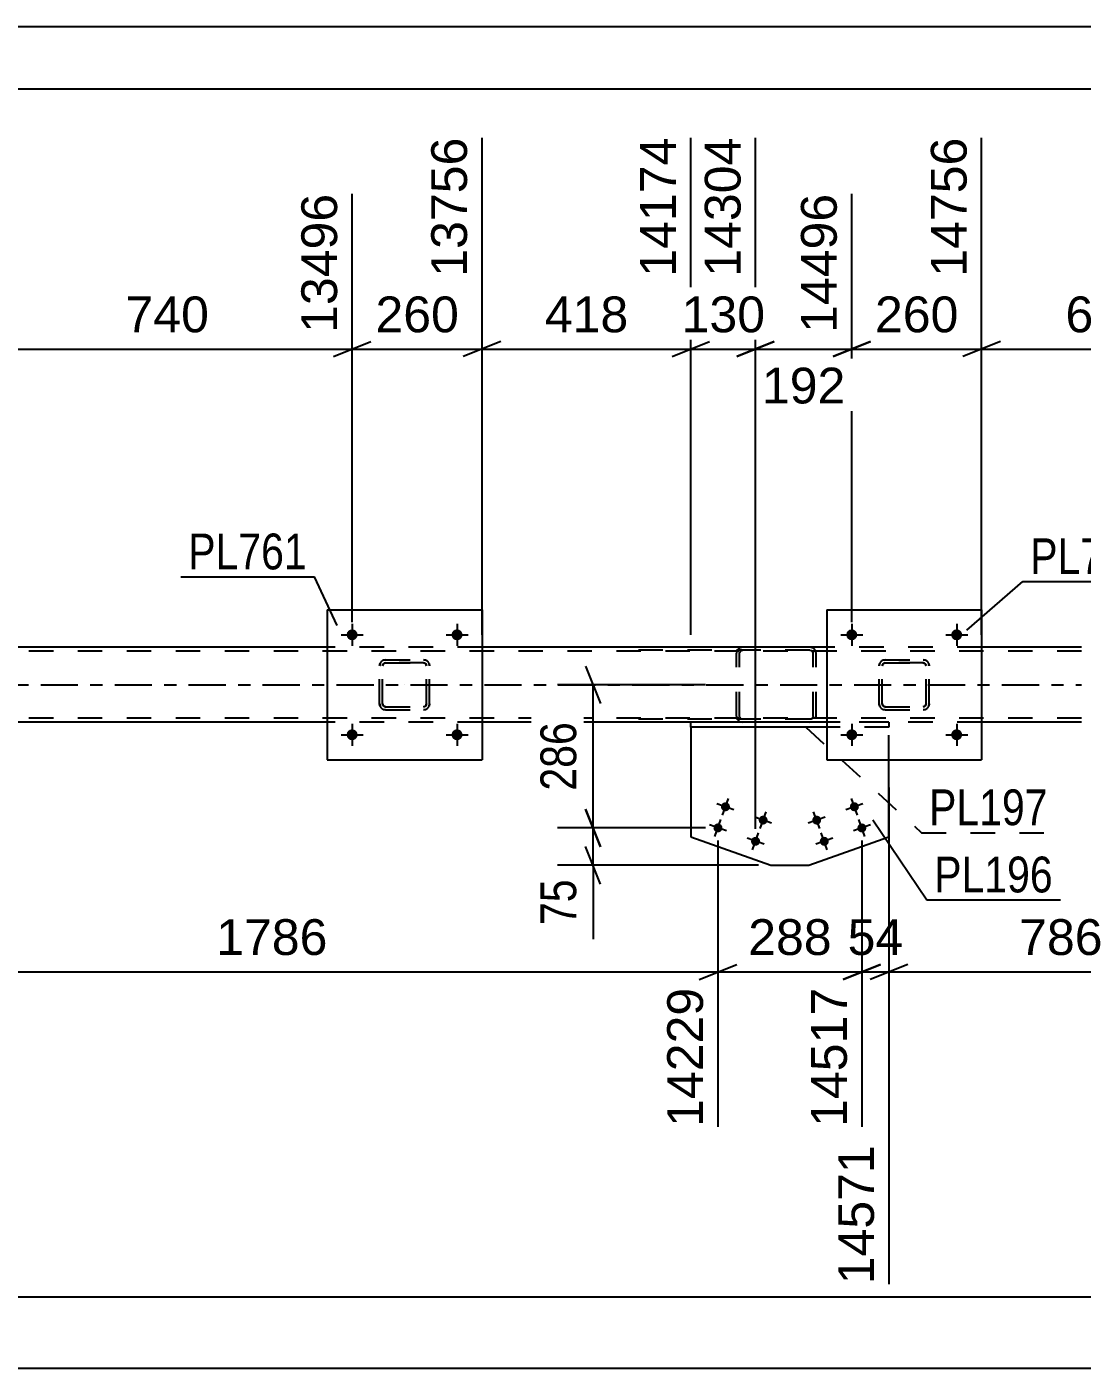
# Model space of a CAD drawing. Header units: millimetres. Extents: x -147 to 694, y -404 to 190.
# Drawn here: x 492.1 to 576.6, y 83.1 to 190.5 of the extents above; entities that cross this region are included whole.
import ezdxf

# ---------------------------------------------------------------- set-up
doc = ezdxf.new("R2010")
doc.units = ezdxf.units.MM
doc.linetypes.add('DXK_LINE_DOT2', pattern=[3.9198, 1.9599, -1.9599])
doc.linetypes.add('DXK_LINE_DOT3', pattern=[5.9187, 2.979, -0.9799, 0.9799, -0.9799])
doc.styles.add('Arial', font='ARIAL.TTF', dxfattribs={"height": 0.2})
doc.styles.add('Arial Narrow', font='ARIALN.TTF', dxfattribs={"height": 0.2})

# ---------------------------------------------------------------- blocks, each defined once
blk = doc.blocks.new('Unknown-318897192-1115')
at = {"color": 5, "linetype": 'Continuous'}
for p, q in [((693.74, 190.49), (-147.26, 190.49)), ((688.74, 185.49), (-142.26, 185.49))]:
    blk.add_line(p, q, dxfattribs=at)
blk = doc.blocks.new('Bolt-318897192-2089 - 1693')
at = {"linetype": 'Continuous'}
for points in [[(518.56, 133.82, -1), (517.68, 133.82, -1)], [(526.96, 133.82, -1), (526.08, 133.82, -1)]]:
    blk.add_hatch(color=1, dxfattribs=at).paths.add_polyline_path(points)
at = {"color": 1, "linetype": 'Continuous'}
for p, q in [((518.12, 134.7), (518.12, 132.94)), ((526.52, 134.7), (526.52, 132.94)), ((517.24, 133.82), (519, 133.82)), ((525.64, 133.82), (527.4, 133.82))]:
    blk.add_line(p, q, dxfattribs=at)
blk = doc.blocks.new('Part-318897192-1876 - 1693')
at = {"color": 2, "linetype": 'Continuous'}
for p, q in [((545.24, 134.42), (545.24, 125.64)), ((561.1, 125.64), (561.1, 131.82)), ((545.24, 125.64), (551.65, 123.37)), ((554.69, 123.37), (561.1, 125.64)), ((551.65, 123.37), (554.69, 123.37))]:
    blk.add_line(p, q, dxfattribs=at)
at = {"color": 7, "linetype": 'DXK_LINE_DOT2'}
for p, q in [((561.1, 134.42), (545.24, 134.42)), ((561.1, 131.82), (561.1, 134.42))]:
    blk.add_line(p, q, dxfattribs=at)
blk = doc.blocks.new('Part-318897192-1774 - 1693')
at = {"color": 2, "linetype": 'Continuous'}
for p, q in [((516.12, 140.82), (488.52, 140.82)), ((556.12, 140.82), (528.52, 140.82)), ((576.52, 140.82), (568.52, 140.82)), ((516.12, 134.82), (488.52, 134.82)), ((545.24, 134.82), (528.52, 134.82)), ((576.52, 134.82), (568.52, 134.82))]:
    blk.add_line(p, q, dxfattribs=at)
at = {"color": 7, "linetype": 'DXK_LINE_DOT2'}
for p, q in [((528.52, 140.82), (516.12, 140.82)), ((568.52, 140.82), (556.12, 140.82)), ((576.52, 140.5), (-21.73, 140.5)), ((576.52, 135.14), (-21.73, 135.14)), ((528.52, 134.82), (516.12, 134.82)), ((568.52, 134.82), (545.24, 134.82))]:
    blk.add_line(p, q, dxfattribs=at)
at = {"color": 7, "linetype": 'DXK_LINE_DOT3'}
blk.add_line((-21.73, 137.82), (576.52, 137.82), dxfattribs=at)
blk = doc.blocks.new('Part-318897192-1950 - 1693')
at = {"color": 2, "linetype": 'Continuous'}
for p, q in [((556.12, 134.82), (545.24, 134.82)), ((545.24, 134.42), (545.24, 134.82)), ((556.12, 134.42), (545.24, 134.42))]:
    blk.add_line(p, q, dxfattribs=at)
at = {"color": 7, "linetype": 'DXK_LINE_DOT2'}
for p, q in [((561.1, 134.82), (556.12, 134.82)), ((561.1, 134.42), (556.12, 134.42)), ((561.1, 134.82), (561.1, 134.42))]:
    blk.add_line(p, q, dxfattribs=at)
blk = doc.blocks.new('Part-318897192-1958 - 1693')
at = {"color": 7, "linetype": 'DXK_LINE_DOT2'}
for p, q in [((554.76, 140.82), (540.86, 140.82)), ((549.4, 140.82), (549.2, 140.78)), ((554.96, 140.78), (554.76, 140.82)), ((554.76, 140.58), (540.86, 140.58)), ((548.92, 140.5), (548.89, 140.34)), ((548.89, 135.3), (548.89, 140.34)), ((548.92, 140.52), (548.92, 140.5)), ((549.14, 140.34), (549.16, 140.43)), ((549.14, 135.3), (549.14, 140.34)), ((549.16, 140.43), (549.22, 140.51)), ((549.22, 140.51), (549.3, 140.56)), ((549.3, 140.56), (549.4, 140.58)), ((554.76, 140.58), (554.86, 140.56)), ((554.86, 140.56), (554.94, 140.51)), ((554.94, 140.51), (555, 140.43)), ((555, 140.43), (555.02, 140.34)), ((555.02, 135.3), (555.02, 140.34)), ((555.24, 140.5), (555.23, 140.52)), ((555.27, 140.34), (555.24, 140.5)), ((555.27, 135.3), (555.27, 140.34)), ((548.89, 135.3), (548.9, 135.21)), ((549.16, 135.21), (549.14, 135.3)), ((555.02, 135.3), (555, 135.21)), ((555.25, 135.21), (555.27, 135.3)), ((554.76, 135.06), (540.86, 135.06)), ((554.76, 134.82), (540.86, 134.82)), ((548.9, 135.21), (548.92, 135.11)), ((549.22, 135.13), (549.16, 135.21)), ((549.2, 134.85), (549.4, 134.82)), ((549.3, 135.08), (549.22, 135.13)), ((549.4, 135.06), (549.3, 135.08)), ((554.86, 135.08), (554.76, 135.06)), ((554.76, 134.82), (554.96, 134.85)), ((554.94, 135.13), (554.86, 135.08)), ((555, 135.21), (554.94, 135.13)), ((555.23, 135.11), (555.25, 135.21))]:
    blk.add_line(p, q, dxfattribs=at)
for centre, start, end in [((549.38, 140.32), 110.7583, 155.68), ((554.78, 140.32), 24.32, 69.2417), ((549.38, 135.32), 204.32, 249.2417)]:
    blk.add_arc(centre, 0.496, start, end, dxfattribs=at)
blk = doc.blocks.new('Part-318897192-2000 - 1693')
at = {"color": 7, "linetype": 'DXK_LINE_DOT2'}
for p, q in [((560.61, 139.78), (560.8, 139.82)), ((560.8, 139.82), (560.61, 139.78)), ((560.8, 139.82), (563.84, 139.82)), ((560.8, 139.82), (560.8, 139.82)), ((560.8, 139.82), (563.84, 139.82)), ((563.84, 139.82), (563.84, 139.82)), ((563.84, 139.82), (564.02, 139.78)), ((564.02, 139.78), (563.84, 139.82)), ((560.32, 139.34), (560.35, 139.52)), ((560.35, 139.52), (560.32, 139.34)), ((560.32, 136.3), (560.32, 139.34)), ((560.56, 139.34), (560.58, 139.43)), ((560.58, 139.43), (560.56, 139.34)), ((560.56, 136.3), (560.56, 139.34)), ((560.58, 139.43), (560.63, 139.51)), ((560.63, 139.51), (560.58, 139.43)), ((560.63, 139.51), (560.71, 139.56)), ((560.71, 139.56), (560.63, 139.51)), ((560.71, 139.56), (560.8, 139.58)), ((560.8, 139.58), (560.71, 139.56)), ((560.8, 139.58), (563.84, 139.58)), ((560.8, 139.58), (560.8, 139.58)), ((563.84, 139.58), (560.8, 139.58)), ((563.84, 139.58), (563.84, 139.58)), ((563.84, 139.58), (563.93, 139.56)), ((563.93, 139.56), (563.84, 139.58)), ((563.93, 139.56), (564.01, 139.51)), ((564.01, 139.51), (563.93, 139.56)), ((564.01, 139.51), (564.06, 139.43)), ((564.06, 139.43), (564.01, 139.51)), ((564.06, 139.43), (564.08, 139.34)), ((564.08, 139.34), (564.06, 139.43)), ((564.08, 136.3), (564.08, 139.34)), ((564.28, 139.52), (564.32, 139.34)), ((564.32, 139.34), (564.28, 139.52)), ((564.32, 136.3), (564.32, 139.34)), ((560.35, 136.11), (560.32, 136.3)), ((560.32, 136.3), (560.35, 136.11)), ((560.58, 136.2), (560.56, 136.3)), ((560.56, 136.3), (560.58, 136.21)), ((560.58, 136.21), (560.63, 136.13)), ((560.63, 136.13), (560.58, 136.2)), ((560.8, 135.82), (560.61, 135.85)), ((560.61, 135.85), (560.8, 135.82)), ((560.71, 136.08), (560.63, 136.13)), ((560.63, 136.13), (560.71, 136.08)), ((560.8, 136.06), (560.71, 136.08)), ((560.71, 136.08), (560.8, 136.06)), ((560.8, 136.06), (563.84, 136.06)), ((560.8, 136.06), (560.8, 136.06)), ((560.8, 136.06), (563.84, 136.06)), ((560.8, 135.82), (563.84, 135.82)), ((560.8, 135.82), (560.8, 135.82)), ((560.8, 135.82), (563.84, 135.82)), ((563.93, 136.08), (563.84, 136.06)), ((563.84, 136.06), (563.93, 136.08)), ((563.84, 136.06), (563.84, 136.06)), ((564.02, 135.85), (563.84, 135.82)), ((563.84, 135.82), (564.02, 135.85)), ((563.84, 135.82), (563.84, 135.82)), ((564.01, 136.13), (563.93, 136.08)), ((563.93, 136.08), (564.01, 136.13)), ((564.01, 136.13), (564.06, 136.21)), ((564.06, 136.2), (564.01, 136.13)), ((564.08, 136.3), (564.06, 136.2)), ((564.06, 136.21), (564.08, 136.3)), ((564.32, 136.3), (564.28, 136.11)), ((564.28, 136.11), (564.32, 136.3))]:
    blk.add_line(p, q, dxfattribs=at)
at = {"color": 7, "linetype": 'DXK_LINE_DOT3'}
blk.add_line((562.32, 137.82), (562.32, 137.82), dxfattribs=at)
at = {"color": 7, "linetype": 'DXK_LINE_DOT2'}
for centre, start, end in [((560.8, 139.34), 112.5, 157.5), ((560.8, 139.34), 112.5, 157.5), ((563.84, 139.34), 22.5, 67.5), ((563.84, 139.34), 22.5, 67.5), ((560.8, 136.3), 202.5, 247.5), ((560.8, 136.3), 202.5, 247.5), ((563.84, 136.3), 292.5, 337.5), ((563.84, 136.3), 292.5, 337.5)]:
    blk.add_arc(centre, 0.48, start, end, dxfattribs=at)
blk = doc.blocks.new('Part-318897192-2005 - 1693')
at = {"color": 2, "linetype": 'Continuous'}
for p, q in [((516.12, 143.82), (516.12, 131.82)), ((516.12, 143.82), (528.52, 143.82)), ((528.52, 143.82), (528.52, 131.82)), ((516.12, 131.82), (528.52, 131.82))]:
    blk.add_line(p, q, dxfattribs=at)
blk = doc.blocks.new('Part-318897192-2006 - 1693')
at = {"color": 7, "linetype": 'DXK_LINE_DOT2'}
for p, q in [((520.62, 139.78), (520.8, 139.82)), ((520.8, 139.82), (520.62, 139.78)), ((520.8, 139.82), (523.84, 139.82)), ((520.8, 139.82), (520.8, 139.82)), ((520.8, 139.82), (523.84, 139.82)), ((523.84, 139.82), (523.84, 139.82)), ((523.84, 139.82), (524.03, 139.78)), ((524.03, 139.78), (523.84, 139.82)), ((520.32, 139.34), (520.36, 139.52)), ((520.36, 139.52), (520.32, 139.34)), ((520.32, 136.3), (520.32, 139.34)), ((520.56, 139.34), (520.58, 139.43)), ((520.58, 139.43), (520.56, 139.34)), ((520.56, 136.3), (520.56, 139.34)), ((520.58, 139.43), (520.63, 139.51)), ((520.63, 139.51), (520.58, 139.43)), ((520.63, 139.51), (520.71, 139.56)), ((520.71, 139.56), (520.63, 139.51)), ((520.71, 139.56), (520.8, 139.58)), ((520.8, 139.58), (520.71, 139.56)), ((520.8, 139.58), (523.84, 139.58)), ((520.8, 139.58), (520.8, 139.58)), ((523.84, 139.58), (520.8, 139.58)), ((523.84, 139.58), (523.84, 139.58)), ((523.84, 139.58), (523.93, 139.56)), ((523.93, 139.56), (523.84, 139.58)), ((523.93, 139.56), (524.01, 139.51)), ((524.01, 139.51), (523.93, 139.56)), ((524.01, 139.51), (524.06, 139.43)), ((524.06, 139.43), (524.01, 139.51)), ((524.06, 139.43), (524.08, 139.34)), ((524.08, 139.34), (524.06, 139.43)), ((524.08, 136.3), (524.08, 139.34)), ((524.29, 139.52), (524.32, 139.34)), ((524.32, 139.34), (524.29, 139.52)), ((524.32, 136.3), (524.32, 139.34)), ((520.36, 136.11), (520.32, 136.3)), ((520.32, 136.3), (520.36, 136.11)), ((520.58, 136.2), (520.56, 136.3)), ((520.56, 136.3), (520.58, 136.21)), ((520.58, 136.21), (520.63, 136.13)), ((520.63, 136.13), (520.58, 136.2)), ((520.8, 135.82), (520.62, 135.85)), ((520.62, 135.85), (520.8, 135.82)), ((520.71, 136.08), (520.63, 136.13)), ((520.63, 136.13), (520.71, 136.08)), ((520.8, 136.06), (520.71, 136.08)), ((520.71, 136.08), (520.8, 136.06)), ((520.8, 136.06), (523.84, 136.06)), ((520.8, 136.06), (520.8, 136.06)), ((520.8, 136.06), (523.84, 136.06)), ((520.8, 135.82), (523.84, 135.82)), ((520.8, 135.82), (520.8, 135.82)), ((520.8, 135.82), (523.84, 135.82)), ((523.93, 136.08), (523.84, 136.06)), ((523.84, 136.06), (523.93, 136.08)), ((523.84, 136.06), (523.84, 136.06)), ((524.03, 135.85), (523.84, 135.82)), ((523.84, 135.82), (524.03, 135.85)), ((523.84, 135.82), (523.84, 135.82)), ((524.01, 136.13), (523.93, 136.08)), ((523.93, 136.08), (524.01, 136.13)), ((524.01, 136.13), (524.06, 136.21)), ((524.06, 136.2), (524.01, 136.13)), ((524.08, 136.3), (524.06, 136.2)), ((524.06, 136.21), (524.08, 136.3)), ((524.32, 136.3), (524.29, 136.11)), ((524.29, 136.11), (524.32, 136.3))]:
    blk.add_line(p, q, dxfattribs=at)
at = {"color": 7, "linetype": 'DXK_LINE_DOT3'}
blk.add_line((522.32, 137.82), (522.32, 137.82), dxfattribs=at)
at = {"color": 7, "linetype": 'DXK_LINE_DOT2'}
for centre, start, end in [((520.8, 139.34), 112.5, 157.5), ((520.8, 139.34), 112.5, 157.5), ((523.84, 139.34), 22.5, 67.5), ((523.84, 139.34), 22.5, 67.5), ((520.8, 136.3), 202.5, 247.5), ((520.8, 136.3), 202.5, 247.5), ((523.84, 136.3), 292.5, 337.5), ((523.84, 136.3), 292.5, 337.5)]:
    blk.add_arc(centre, 0.48, start, end, dxfattribs=at)
blk = doc.blocks.new('Part-318897192-2040 - 1693')
at = {"color": 2, "linetype": 'Continuous'}
for p, q in [((556.12, 143.82), (556.12, 131.82)), ((556.12, 143.82), (568.52, 143.82)), ((568.52, 143.82), (568.52, 131.82)), ((556.12, 131.82), (568.52, 131.82))]:
    blk.add_line(p, q, dxfattribs=at)
blk = doc.blocks.new('Bolt-318897192-2050 - 1693')
at = {"linetype": 'Continuous'}
for points in [[(547.67, 128.18, -1), (548.35, 127.93, -1)], [(547.07, 126.48, -1), (547.75, 126.24, -1)], [(550.69, 127.11, -1), (551.36, 126.86, -1)], [(550.08, 125.41, -1), (550.76, 125.17, -1)]]:
    blk.add_hatch(color=1, dxfattribs=at).paths.add_polyline_path(points)
at = {"color": 1, "linetype": 'Continuous'}
for p, q in [((548.69, 127.81), (547.33, 128.3)), ((547.77, 127.38), (548.25, 128.73)), ((547.17, 125.68), (547.65, 127.04)), ((551.7, 126.74), (550.35, 127.23)), ((550.78, 126.31), (551.27, 127.66)), ((548.09, 126.12), (546.73, 126.6)), ((550.18, 124.61), (550.66, 125.97)), ((551.1, 125.05), (549.74, 125.53))]:
    blk.add_line(p, q, dxfattribs=at)
blk = doc.blocks.new('Bolt-318897192-2051 - 1693')
at = {"linetype": 'Continuous'}
for points in [[(557.99, 127.93, -1), (558.67, 128.18, -1)], [(554.98, 126.86, -1), (555.65, 127.11, -1)], [(558.59, 126.24, -1), (559.27, 126.48, -1)], [(555.58, 125.17, -1), (556.26, 125.41, -1)]]:
    blk.add_hatch(color=1, dxfattribs=at).paths.add_polyline_path(points)
at = {"color": 1, "linetype": 'Continuous'}
for p, q in [((559.01, 128.3), (557.65, 127.81)), ((558.57, 127.38), (558.09, 128.73)), ((555.99, 127.23), (554.64, 126.74)), ((555.56, 126.31), (555.07, 127.66)), ((559.17, 125.68), (558.69, 127.04)), ((556.16, 124.61), (555.68, 125.97)), ((559.61, 126.6), (558.25, 126.12)), ((556.6, 125.53), (555.24, 125.05))]:
    blk.add_line(p, q, dxfattribs=at)
blk = doc.blocks.new('Bolt-318897192-2088 - 1693')
at = {"linetype": 'Continuous'}
for points in [[(518.56, 141.82, -1), (517.68, 141.82, -1)], [(526.96, 141.82, -1), (526.08, 141.82, -1)]]:
    blk.add_hatch(color=1, dxfattribs=at).paths.add_polyline_path(points)
at = {"color": 1, "linetype": 'Continuous'}
for p, q in [((517.24, 141.82), (519, 141.82)), ((518.12, 142.7), (518.12, 140.94)), ((525.64, 141.82), (527.4, 141.82)), ((526.52, 142.7), (526.52, 140.94))]:
    blk.add_line(p, q, dxfattribs=at)
blk = doc.blocks.new('Bolt-318897192-2098 - 1693')
at = {"linetype": 'Continuous'}
for points in [[(558.56, 141.82, -1), (557.68, 141.82, -1)], [(566.96, 141.82, -1), (566.08, 141.82, -1)]]:
    blk.add_hatch(color=1, dxfattribs=at).paths.add_polyline_path(points)
at = {"color": 1, "linetype": 'Continuous'}
for p, q in [((557.24, 141.82), (559, 141.82)), ((558.12, 142.7), (558.12, 140.94)), ((565.64, 141.82), (567.4, 141.82)), ((566.52, 142.7), (566.52, 140.94))]:
    blk.add_line(p, q, dxfattribs=at)
blk = doc.blocks.new('Bolt-318897192-2099 - 1693')
at = {"linetype": 'Continuous'}
for points in [[(558.56, 133.82, -1), (557.68, 133.82, -1)], [(566.96, 133.82, -1), (566.08, 133.82, -1)]]:
    blk.add_hatch(color=1, dxfattribs=at).paths.add_polyline_path(points)
at = {"color": 1, "linetype": 'Continuous'}
for p, q in [((558.12, 134.7), (558.12, 132.94)), ((566.52, 134.7), (566.52, 132.94)), ((557.24, 133.82), (559, 133.82)), ((565.64, 133.82), (567.4, 133.82))]:
    blk.add_line(p, q, dxfattribs=at)
blk = doc.blocks.new('StraightDimension-318897192-2105 - 1693')
at = {"color": 7, "linetype": 'Continuous'}
for p, q in [((475.96, 129.4), (475.96, 89.83)), ((547.41, 125.36), (547.41, 102.43)), ((477.46, 115.44), (474.46, 114.24)), ((545.91, 114.24), (548.91, 115.44)), ((475.96, 114.84), (547.41, 114.84))]:
    blk.add_line(p, q, dxfattribs=at)
at = {"color": 0}
blk.add_wipeout([(516.73, 115.59), (516.73, 119.79), (506.64, 119.79), (506.64, 115.59)], dxfattribs=at)
at = {"color": 3, "style": 'Arial'}
blk.add_text('1786', height=2.865, dxfattribs=at).set_placement((507.24, 116.19))
at = {"color": 0, "linetype": 'Continuous'}
blk.add_wipeout([(546.81, 114.14), (542.61, 114.14), (542.61, 101.83), (546.81, 101.83)], dxfattribs=at)
at = {"color": 3, "linetype": 'Continuous', "style": 'Arial'}
blk.add_text('14229', height=2.865, rotation=90.0002, dxfattribs=at).set_placement((546.21, 102.43))
blk = doc.blocks.new('StraightDimension-318897192-19138 - 1693')
at = {"color": 7, "linetype": 'Continuous'}
for p, q in [((536.81, 127.86), (538.01, 124.86)), ((546.41, 126.36), (534.56, 126.36)), ((537.41, 123.37), (537.41, 126.36)), ((538.01, 121.87), (536.81, 124.87)), ((550.65, 123.37), (534.56, 123.37)), ((537.41, 123.37), (537.41, 117.46)), ((537.41, 123.37), (537.41, 117.46))]:
    blk.add_line(p, q, dxfattribs=at)
at = {"color": 0}
blk.add_wipeout([(536.66, 122.84), (532.46, 122.84), (532.46, 117.99), (536.66, 117.99)], dxfattribs=at)
at = {"color": 3, "style": 'Arial Narrow'}
blk.add_text('75', height=2.863, rotation=90.0002, dxfattribs=at).set_placement((536.06, 118.59))
blk = doc.blocks.new('StraightDimension-318897192-8354 - 1693')
at = {"color": 7, "linetype": 'Continuous'}
for p, q in [((568.52, 141.82), (568.52, 181.61)), ((588.62, 141.82), (588.62, 177.11)), ((570.02, 165.29), (567.02, 164.09)), ((568.52, 164.69), (588.62, 164.69)), ((587.12, 164.09), (590.12, 165.29))]:
    blk.add_line(p, q, dxfattribs=at)
at = {"color": 0}
blk.add_wipeout([(582.5, 165.44), (582.5, 169.64), (574.63, 169.64), (574.63, 165.44)], dxfattribs=at)
at = {"color": 3, "style": 'Arial'}
blk.add_text('600', height=2.865, dxfattribs=at).set_placement((575.23, 166.04))
at = {"color": 0, "linetype": 'Continuous'}
blk.add_wipeout([(588.02, 177.71), (583.82, 177.71), (583.82, 165.39), (588.02, 165.39)], dxfattribs=at)
at = {"color": 3, "linetype": 'Continuous', "style": 'Arial'}
blk.add_text('15357', height=2.865, rotation=90.0002, dxfattribs=at).set_placement((587.42, 165.99))
blk = doc.blocks.new('StraightDimension-318897192-2103 - 1693')
at = {"color": 7, "linetype": 'Continuous'}
for p, q in [((561.1, 129.59), (561.1, 89.83)), ((558.93, 125.36), (558.93, 102.43)), ((557.43, 114.24), (560.43, 115.44)), ((562.6, 115.44), (559.6, 114.24)), ((558.93, 114.84), (561.1, 114.84))]:
    blk.add_line(p, q, dxfattribs=at)
at = {"color": 0, "linetype": 'Continuous'}
blk.add_wipeout([(560.5, 101.54), (556.3, 101.54), (556.3, 89.23), (560.5, 89.23)], dxfattribs=at)
at = {"color": 3, "linetype": 'Continuous', "style": 'Arial'}
blk.add_text('14571', height=2.865, rotation=90.0002, dxfattribs=at).set_placement((559.9, 89.83))
at = {"color": 0}
blk.add_wipeout([(562.84, 115.59), (562.84, 119.79), (557.19, 119.79), (557.19, 115.59)], dxfattribs=at)
at = {"color": 3, "style": 'Arial'}
blk.add_text('54', height=2.865, dxfattribs=at).set_placement((557.79, 116.19))
blk = doc.blocks.new('StraightDimension-318897192-2361 - 1693')
at = {"color": 7, "linetype": 'Continuous'}
blk.add_line((-22.53, 83.11), (589.42, 83.11), dxfattribs=at)
blk = doc.blocks.new('StraightDimension-318897192-8358 - 1693')
at = {"color": 7, "linetype": 'Continuous'}
for p, q in [((528.52, 141.82), (528.52, 181.61)), ((545.24, 141.82), (545.24, 181.61)), ((530.02, 165.29), (527.02, 164.09)), ((528.52, 164.69), (545.24, 164.69)), ((543.74, 164.09), (546.74, 165.29))]:
    blk.add_line(p, q, dxfattribs=at)
at = {"color": 0}
blk.add_wipeout([(540.82, 165.44), (540.82, 169.64), (532.95, 169.64), (532.95, 165.44)], dxfattribs=at)
at = {"color": 3, "style": 'Arial'}
blk.add_text('418', height=2.865, dxfattribs=at).set_placement((533.55, 166.04))
at = {"color": 0, "linetype": 'Continuous'}
blk.add_wipeout([(544.64, 182.21), (540.44, 182.21), (540.44, 169.89), (544.64, 169.89)], dxfattribs=at)
at = {"color": 3, "linetype": 'Continuous', "style": 'Arial'}
blk.add_text('14174', height=2.865, rotation=90.0002, dxfattribs=at).set_placement((544.04, 170.49))
blk = doc.blocks.new('StraightDimension-318897192-2388 - 1693')
at = {"color": 7, "linetype": 'Continuous'}
blk.add_line((-21.74, 88.83), (588.62, 88.83), dxfattribs=at)
blk = doc.blocks.new('StraightDimension-318897192-2102 - 1693')
at = {"color": 7, "linetype": 'Continuous'}
for p, q in [((588.62, 134.85), (588.62, 102.43)), ((561.1, 129.59), (561.1, 89.83)), ((562.6, 115.44), (559.6, 114.24)), ((587.12, 114.24), (590.12, 115.44)), ((561.1, 114.84), (588.62, 114.84))]:
    blk.add_line(p, q, dxfattribs=at)
at = {"color": 0}
blk.add_wipeout([(578.79, 115.59), (578.79, 119.79), (570.92, 119.79), (570.92, 115.59)], dxfattribs=at)
at = {"color": 3, "style": 'Arial'}
blk.add_text('786', height=2.865, dxfattribs=at).set_placement((571.52, 116.19))
at = {"color": 0, "linetype": 'Continuous'}
blk.add_wipeout([(588.02, 114.14), (583.82, 114.14), (583.82, 101.83), (588.02, 101.83)], dxfattribs=at)
at = {"color": 3, "linetype": 'Continuous', "style": 'Arial'}
blk.add_text('15357', height=2.865, rotation=90.0002, dxfattribs=at).set_placement((587.42, 102.43))
blk = doc.blocks.new('StraightDimension-318897192-2104 - 1693')
at = {"color": 7, "linetype": 'Continuous'}
for p, q in [((547.41, 125.36), (547.41, 102.43)), ((558.93, 125.36), (558.93, 102.43)), ((545.91, 114.24), (548.91, 115.44)), ((560.43, 115.44), (557.43, 114.24)), ((547.41, 114.84), (558.93, 114.84))]:
    blk.add_line(p, q, dxfattribs=at)
at = {"color": 0}
blk.add_wipeout([(557.11, 115.59), (557.11, 119.79), (549.23, 119.79), (549.23, 115.59)], dxfattribs=at)
at = {"color": 0, "linetype": 'Continuous'}
blk.add_wipeout([(558.33, 114.14), (554.13, 114.14), (554.13, 101.83), (558.33, 101.83)], dxfattribs=at)
at = {"color": 3, "style": 'Arial'}
blk.add_text('288', height=2.865, dxfattribs=at).set_placement((549.83, 116.19))
at = {"color": 3, "linetype": 'Continuous', "style": 'Arial'}
blk.add_text('14517', height=2.865, rotation=90.0002, dxfattribs=at).set_placement((557.73, 102.43))
blk = doc.blocks.new('StraightDimension-318897192-8355 - 1693')
at = {"color": 7, "linetype": 'Continuous'}
for p, q in [((568.52, 141.82), (568.52, 181.61)), ((558.12, 142.82), (558.12, 177.11)), ((556.62, 164.09), (559.62, 165.29)), ((558.12, 164.69), (568.52, 164.69)), ((570.02, 165.29), (567.02, 164.09))]:
    blk.add_line(p, q, dxfattribs=at)
at = {"color": 0}
blk.add_wipeout([(567.25, 165.44), (567.25, 169.64), (559.38, 169.64), (559.38, 165.44)], dxfattribs=at)
at = {"color": 3, "style": 'Arial'}
blk.add_text('260', height=2.865, dxfattribs=at).set_placement((559.98, 166.04))
at = {"color": 0, "linetype": 'Continuous'}
blk.add_wipeout([(567.92, 182.21), (563.72, 182.21), (563.72, 169.89), (567.92, 169.89)], dxfattribs=at)
at = {"color": 3, "linetype": 'Continuous', "style": 'Arial'}
blk.add_text('14756', height=2.865, rotation=90.0002, dxfattribs=at).set_placement((567.32, 170.49))
blk = doc.blocks.new('StraightDimension-318897192-8356 - 1693')
at = {"color": 7, "linetype": 'Continuous'}
for p, q in [((550.42, 126.29), (550.42, 181.61)), ((558.12, 142.82), (558.12, 177.11)), ((548.92, 164.09), (551.92, 165.29)), ((550.42, 164.69), (558.12, 164.69)), ((559.62, 165.29), (556.62, 164.09))]:
    blk.add_line(p, q, dxfattribs=at)
at = {"color": 0, "linetype": 'Continuous'}
blk.add_wipeout([(557.52, 177.71), (553.32, 177.71), (553.32, 165.39), (557.52, 165.39)], dxfattribs=at)
at = {"color": 0}
blk.add_wipeout([(558.21, 159.74), (558.21, 163.94), (550.33, 163.94), (550.33, 159.74)], dxfattribs=at)
at = {"color": 3, "linetype": 'Continuous', "style": 'Arial'}
blk.add_text('14496', height=2.865, rotation=90.0002, dxfattribs=at).set_placement((556.92, 165.99))
at = {"color": 3, "style": 'Arial'}
blk.add_text('192', height=2.865, dxfattribs=at).set_placement((550.93, 160.34))
blk = doc.blocks.new('StraightDimension-318897192-8357 - 1693')
at = {"color": 7, "linetype": 'Continuous'}
for p, q in [((545.24, 141.82), (545.24, 181.61)), ((550.42, 126.29), (550.42, 181.61)), ((543.74, 164.09), (546.74, 165.29)), ((545.24, 164.69), (550.42, 164.69)), ((551.92, 165.29), (548.92, 164.09))]:
    blk.add_line(p, q, dxfattribs=at)
at = {"color": 0}
blk.add_wipeout([(551.77, 165.44), (551.77, 169.64), (543.9, 169.64), (543.9, 165.44)], dxfattribs=at)
at = {"color": 3, "style": 'Arial'}
blk.add_text('130', height=2.865, dxfattribs=at).set_placement((544.5, 166.04))
at = {"color": 0, "linetype": 'Continuous'}
blk.add_wipeout([(549.82, 182.21), (545.62, 182.21), (545.62, 169.89), (549.82, 169.89)], dxfattribs=at)
at = {"color": 3, "linetype": 'Continuous', "style": 'Arial'}
blk.add_text('14304', height=2.865, rotation=90.0002, dxfattribs=at).set_placement((549.22, 170.49))
blk = doc.blocks.new('StraightDimension-318897192-8359 - 1693')
at = {"color": 7, "linetype": 'Continuous'}
for p, q in [((528.52, 141.82), (528.52, 181.61)), ((518.12, 142.82), (518.12, 177.11)), ((516.62, 164.09), (519.62, 165.29)), ((518.12, 164.69), (528.52, 164.69)), ((530.02, 165.29), (527.02, 164.09))]:
    blk.add_line(p, q, dxfattribs=at)
at = {"color": 0}
blk.add_wipeout([(527.26, 165.44), (527.26, 169.64), (519.39, 169.64), (519.39, 165.44)], dxfattribs=at)
at = {"color": 3, "style": 'Arial'}
blk.add_text('260', height=2.865, dxfattribs=at).set_placement((519.99, 166.04))
at = {"color": 0, "linetype": 'Continuous'}
blk.add_wipeout([(527.92, 182.21), (523.72, 182.21), (523.72, 169.89), (527.92, 169.89)], dxfattribs=at)
at = {"color": 3, "linetype": 'Continuous', "style": 'Arial'}
blk.add_text('13756', height=2.865, rotation=90.0002, dxfattribs=at).set_placement((527.32, 170.49))
blk = doc.blocks.new('StraightDimension-318897192-8360 - 1693')
at = {"color": 7, "linetype": 'Continuous'}
for p, q in [((488.52, 141.82), (488.52, 181.61)), ((518.12, 142.82), (518.12, 177.11)), ((490.02, 165.29), (487.02, 164.09)), ((488.52, 164.69), (518.12, 164.69)), ((516.62, 164.09), (519.62, 165.29))]:
    blk.add_line(p, q, dxfattribs=at)
at = {"color": 0}
blk.add_wipeout([(507.25, 165.44), (507.25, 169.64), (499.38, 169.64), (499.38, 165.44)], dxfattribs=at)
at = {"color": 3, "style": 'Arial'}
blk.add_text('740', height=2.865, dxfattribs=at).set_placement((499.98, 166.04))
at = {"color": 0, "linetype": 'Continuous'}
blk.add_wipeout([(517.52, 177.71), (513.32, 177.71), (513.32, 165.39), (517.52, 165.39)], dxfattribs=at)
at = {"color": 3, "linetype": 'Continuous', "style": 'Arial'}
blk.add_text('13496', height=2.865, rotation=90.0002, dxfattribs=at).set_placement((516.92, 165.99))
blk = doc.blocks.new('StraightDimension-318897192-19137 - 1693')
at = {"color": 7, "linetype": 'Continuous'}
for p, q in [((536.81, 139.32), (538.01, 136.32)), ((546.41, 137.82), (534.56, 137.82)), ((537.41, 126.36), (537.41, 137.82)), ((538.01, 124.86), (536.81, 127.86)), ((546.41, 126.36), (534.56, 126.36))]:
    blk.add_line(p, q, dxfattribs=at)
at = {"color": 0}
blk.add_wipeout([(536.66, 135.43), (532.46, 135.43), (532.46, 128.75), (536.66, 128.75)], dxfattribs=at)
at = {"color": 3, "style": 'Arial Narrow'}
blk.add_text('286', height=2.863, rotation=90.0002, dxfattribs=at).set_placement((536.06, 129.35))
blk = doc.blocks.new('Mark-318897192-1872 - 1693')
at = {"color": 30, "linetype": 'Continuous'}
for p, q in [((559.81, 127.02), (564.12, 120.6)), ((564.12, 120.6), (574.82, 120.6))]:
    blk.add_line(p, q, dxfattribs=at)
at = {"color": 0}
blk.add_wipeout([(574.22, 121.2), (574.22, 124.2), (564.72, 124.2), (564.72, 121.2)], dxfattribs=at)
blk.add_wipeout([(574.22, 121.2), (574.22, 124.2), (564.72, 124.2), (564.72, 121.2)], dxfattribs=at)
at = {"color": 3, "style": 'Arial Narrow'}
blk.add_text('PL196', height=2.863, dxfattribs=at).set_placement((564.72, 121.2))
blk = doc.blocks.new('Mark-318897192-1946 - 1693')
at = {"color": 30, "linetype": 'DXK_LINE_DOT2'}
for p, q in [((554.44, 134.42), (563.71, 125.98)), ((563.71, 125.98), (574.41, 125.98))]:
    blk.add_line(p, q, dxfattribs=at)
at = {"color": 0}
blk.add_wipeout([(573.81, 126.58), (573.81, 129.58), (564.31, 129.58), (564.31, 126.58)], dxfattribs=at)
blk.add_wipeout([(573.81, 126.58), (573.81, 129.58), (564.31, 129.58), (564.31, 126.58)], dxfattribs=at)
at = {"color": 3, "style": 'Arial Narrow'}
blk.add_text('PL197', height=2.863, dxfattribs=at).set_placement((564.31, 126.58))
blk = doc.blocks.new('Mark-318897192-2001 - 1693')
at = {"color": 30, "linetype": 'Continuous'}
for p in [(504.4, 146.46), (516.93, 142.56)]:
    blk.add_line(p, (515.11, 146.46), dxfattribs=at)
at = {"color": 0}
blk.add_wipeout([(514.51, 147.06), (514.51, 150.06), (505, 150.06), (505, 147.06)], dxfattribs=at)
blk.add_wipeout([(514.51, 147.06), (514.51, 150.06), (505, 150.06), (505, 147.06)], dxfattribs=at)
at = {"color": 3, "style": 'Arial Narrow'}
blk.add_text('PL761', height=2.863, dxfattribs=at).set_placement((505, 147.06))
blk = doc.blocks.new('Mark-318897192-2036 - 1693')
at = {"color": 30, "linetype": 'Continuous'}
for p, q in [((567.32, 142.18), (571.81, 146.08)), ((571.81, 146.08), (582.51, 146.08))]:
    blk.add_line(p, q, dxfattribs=at)
at = {"color": 0}
blk.add_wipeout([(581.91, 146.68), (581.91, 149.68), (572.41, 149.68), (572.41, 146.68)], dxfattribs=at)
blk.add_wipeout([(581.91, 146.68), (581.91, 149.68), (572.41, 149.68), (572.41, 146.68)], dxfattribs=at)
at = {"color": 3, "style": 'Arial Narrow'}
blk.add_text('PL761', height=2.863, dxfattribs=at).set_placement((572.41, 146.68))

msp = doc.modelspace()

# ---------------------------------------------------------------- block references
for name in ['Unknown-318897192-1115', 'Part-318897192-2005 - 1693', 'Part-318897192-2040 - 1693', 'Bolt-318897192-2088 - 1693', 'Bolt-318897192-2098 - 1693', 'Part-318897192-1774 - 1693', 'Part-318897192-1958 - 1693', 'Part-318897192-2006 - 1693', 'Part-318897192-2000 - 1693', 'Bolt-318897192-2089 - 1693', 'Part-318897192-1950 - 1693', 'Part-318897192-1876 - 1693', 'Bolt-318897192-2099 - 1693', 'Bolt-318897192-2050 - 1693', 'Bolt-318897192-2051 - 1693']:
    msp.add_blockref(name, (0, 0))

# ---------------------------------------------------------------- next in the draw order: block references
for name in ['StraightDimension-318897192-8358 - 1693', 'StraightDimension-318897192-8354 - 1693', 'StraightDimension-318897192-2105 - 1693', 'StraightDimension-318897192-2103 - 1693']:
    msp.add_blockref(name, (0, 0))

# ---------------------------------------------------------------- next in the draw order: block references
for name in ['StraightDimension-318897192-8359 - 1693', 'StraightDimension-318897192-8355 - 1693', 'StraightDimension-318897192-19138 - 1693']:
    msp.add_blockref(name, (0, 0))

# ---------------------------------------------------------------- next in the draw order: block references
for name in ['StraightDimension-318897192-8360 - 1693', 'Mark-318897192-2036 - 1693', 'StraightDimension-318897192-2361 - 1693']:
    msp.add_blockref(name, (0, 0))

# ---------------------------------------------------------------- next in the draw order: block references
for name in ['Mark-318897192-2001 - 1693', 'StraightDimension-318897192-2388 - 1693']:
    msp.add_blockref(name, (0, 0))

# ---------------------------------------------------------------- next in the draw order: block references
msp.add_blockref('StraightDimension-318897192-2102 - 1693', (0, 0))

# ---------------------------------------------------------------- next in the draw order: block references
for name in ['StraightDimension-318897192-8356 - 1693', 'StraightDimension-318897192-2104 - 1693']:
    msp.add_blockref(name, (0, 0))

# ---------------------------------------------------------------- next in the draw order: block references
for name in ['StraightDimension-318897192-8357 - 1693', 'Mark-318897192-1872 - 1693']:
    msp.add_blockref(name, (0, 0))

# ---------------------------------------------------------------- next in the draw order: block references
for name in ['StraightDimension-318897192-19137 - 1693', 'Mark-318897192-1946 - 1693']:
    msp.add_blockref(name, (0, 0))

doc.saveas('drawing.dxf')
